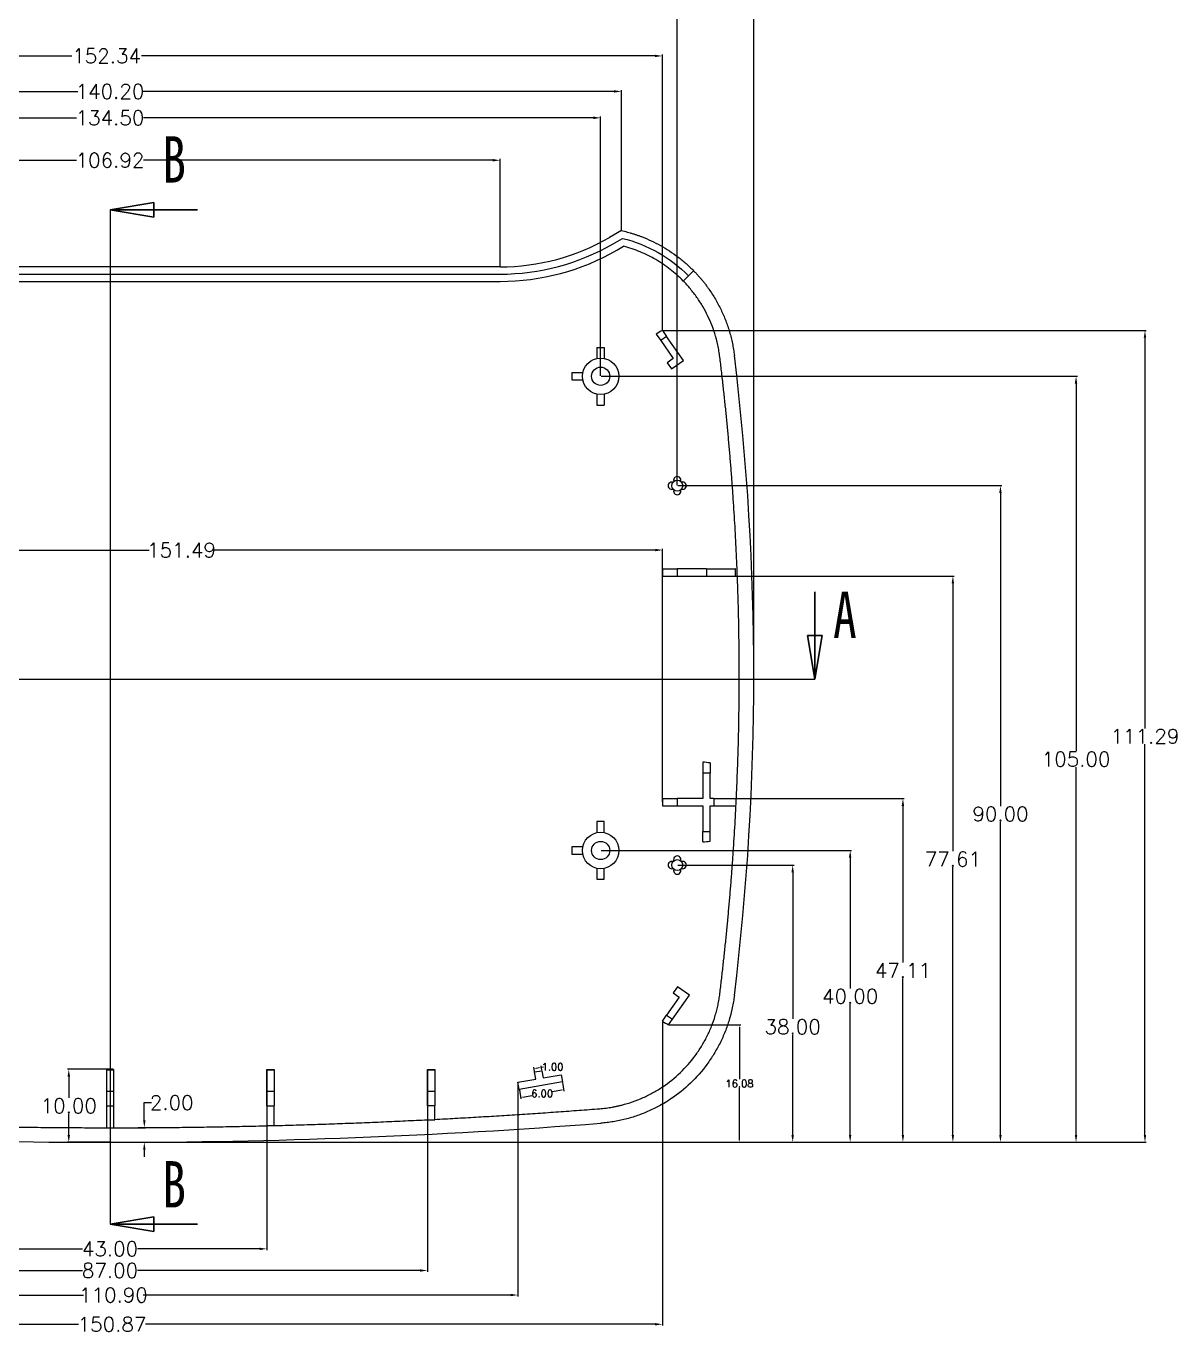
# Model space of a CAD drawing. Header units: inches. Extents: x 1813 to 4686, y 284 to 889.
# Drawn here: x 2170.4 to 2328.1, y 612.3 to 791.5 of the extents above; entities that cross this region are included whole.
import ezdxf

# ---------------------------------------------------------------- set-up
doc = ezdxf.new("R2010")
doc.units = ezdxf.units.IN
doc.header["$LTSCALE"] = 15
doc.linetypes.add('CENTERX2', pattern=[101.6, 63.5, -12.7, 12.7, -12.7])
doc.styles.add('SLDTEXTSTYLE0', font='TXT', dxfattribs={"width": 0.75})
doc.styles.get("Standard").update_dxf_attribs({"font": 'txt', "bigfont": 'gbcbig.shx'})
doc.dimstyles.new('1.5', dxfattribs={"dimtxt": 1, "dimasz": 0.3, "dimexe": 0.18, "dimexo": 0.0625, "dimgap": 0.09, "dimtad": 0, "dimtih": 1, "dimtoh": 1, "dimzin": 0, "dimdsep": 46, "dimtxsty": 'Standard', "dimcen": 0, "dimadec": 0, "dimazin": 2, "dimtfac": 1, "dimtofl": 0, "dimtmove": 0, "dimatfit": 3, "dimfxl": 1, "dimtolj": 1, "dimtzin": 0, "dimarcsym": 0})
doc.dimstyles.new('2.5', dxfattribs={"dimtxt": 2, "dimasz": 1, "dimexe": 0.18, "dimexo": 0.0625, "dimgap": 0.09, "dimtad": 0, "dimtih": 1, "dimtoh": 1, "dimzin": 0, "dimdsep": 46, "dimtxsty": 'Standard', "dimcen": 1, "dimadec": 0, "dimazin": 2, "dimtfac": 1, "dimtofl": 0, "dimtmove": 0, "dimatfit": 3, "dimfxl": 1, "dimtolj": 1, "dimtzin": 0, "dimarcsym": 0})

# ---------------------------------------------------------------- blocks, each defined once
blk = doc.blocks.new('_CLOSED')
at = {"color": 0, "linetype": 'ByBlock', "lineweight": -2}
for p, q in [((-1, 0.166667), (0, 0)), ((-1, 0.166667), (-1, -0.166667)), ((0, 0), (-1, -0.166667)), ((0, 0), (-1, 0))]:
    blk.add_line(p, q, dxfattribs=at)
blk = doc.blocks.new('*D194')
at = {"color": 0, "lineweight": -2}
for p, q in [((2114.65, 743.61), (2114.65, 779.15)), ((2115.65, 778.97), (2177.31, 778.97)), ((2248.15, 778.97), (2186.49, 778.97)), ((2249.15, 743.61), (2249.15, 779.15))]:
    blk.add_line(p, q, dxfattribs=at)
at = {"color": 0}
for points in [[(2115.65, 779.14), (2115.65, 778.8), (2114.65, 778.97)], [(2248.15, 779.14), (2248.15, 778.8), (2249.15, 778.97)]]:
    blk.add_solid(points, dxfattribs=at)
at = {"layer": 'Defpoints', "color": 0}
for p in [(2114.65, 778.97), (2114.65, 743.55), (2249.15, 743.55)]:
    blk.add_point(p, dxfattribs=at)
at = {"color": 0, "insert": (2181.9, 778.97), "char_height": 2, "attachment_point": 5}
blk.add_mtext('\\A1;134.50', dxfattribs=at)
blk = doc.blocks.new('*D195')
at = {"color": 0, "lineweight": -2}
for p, q in [((2104.15, 728.61), (2104.15, 801.54)), ((2105.15, 801.36), (2177.31, 801.36)), ((2258.65, 801.36), (2186.49, 801.36)), ((2259.65, 728.61), (2259.65, 801.54))]:
    blk.add_line(p, q, dxfattribs=at)
at = {"color": 0}
for points in [[(2105.15, 801.53), (2105.15, 801.2), (2104.15, 801.36)], [(2258.65, 801.53), (2258.65, 801.2), (2259.65, 801.36)]]:
    blk.add_solid(points, dxfattribs=at)
at = {"layer": 'Defpoints', "color": 0}
for p in [(2259.65, 801.36), (2104.15, 728.55), (2259.65, 728.55)]:
    blk.add_point(p, dxfattribs=at)
at = {"color": 0, "insert": (2181.9, 801.36), "char_height": 2, "attachment_point": 5}
blk.add_mtext('\\A1;155.50', dxfattribs=at)
blk = doc.blocks.new('*D196')
at = {"color": 0, "lineweight": -2}
for p, q in [((2105.27, 749.87), (2105.27, 787.63)), ((2106.27, 787.45), (2176.69, 787.45)), ((2256.61, 787.45), (2186.2, 787.45)), ((2257.61, 749.9), (2257.61, 787.63))]:
    blk.add_line(p, q, dxfattribs=at)
at = {"color": 0}
for points in [[(2106.27, 787.62), (2106.27, 787.29), (2105.27, 787.45)], [(2256.61, 787.62), (2256.61, 787.29), (2257.61, 787.45)]]:
    blk.add_solid(points, dxfattribs=at)
at = {"layer": 'Defpoints', "color": 0}
for p in [(2105.27, 787.45), (2105.27, 749.8), (2257.61, 749.84)]:
    blk.add_point(p, dxfattribs=at)
at = {"color": 0, "insert": (2181.44, 787.45), "char_height": 2, "attachment_point": 5}
blk.add_mtext('\\A1;152.34', dxfattribs=at)
blk = doc.blocks.new('*D197')
at = {"color": 0, "lineweight": -2}
for p, q in [((2111.81, 763.57), (2111.81, 782.77)), ((2112.81, 782.59), (2177.48, 782.59)), ((2251, 782.59), (2186.33, 782.59)), ((2252, 763.57), (2252, 782.77))]:
    blk.add_line(p, q, dxfattribs=at)
at = {"color": 0}
for points in [[(2112.81, 782.76), (2112.81, 782.42), (2111.81, 782.59)], [(2251, 782.76), (2251, 782.42), (2252, 782.59)]]:
    blk.add_solid(points, dxfattribs=at)
at = {"layer": 'Defpoints', "color": 0}
for p in [(2252, 782.59), (2111.81, 763.51), (2252, 763.51)]:
    blk.add_point(p, dxfattribs=at)
at = {"color": 0, "insert": (2181.9, 782.59), "char_height": 2, "attachment_point": 5}
blk.add_mtext('\\A1;140.20', dxfattribs=at)
blk = doc.blocks.new('*D199')
at = {"color": 0, "lineweight": -2}
for p, q in [((2128.44, 758.61), (2128.44, 773.33)), ((2129.44, 773.15), (2177.31, 773.15)), ((2234.37, 773.15), (2186.49, 773.15)), ((2235.37, 758.61), (2235.37, 773.33))]:
    blk.add_line(p, q, dxfattribs=at)
at = {"color": 0}
for points in [[(2129.44, 773.32), (2129.44, 772.99), (2128.44, 773.15)], [(2234.37, 773.32), (2234.37, 772.99), (2235.37, 773.15)]]:
    blk.add_solid(points, dxfattribs=at)
at = {"layer": 'Defpoints', "color": 0}
for p in [(2235.37, 773.15), (2128.44, 758.55), (2235.37, 758.55)]:
    blk.add_point(p, dxfattribs=at)
at = {"color": 0, "insert": (2181.9, 773.15), "char_height": 2, "attachment_point": 5}
blk.add_mtext('\\A1;106.92', dxfattribs=at)
blk = doc.blocks.new('*D201')
at = {"color": 0, "lineweight": -2}
for p, q in [((2106.16, 685.72), (2106.16, 719.9)), ((2107.16, 719.72), (2187.27, 719.72)), ((2256.65, 719.72), (2196.12, 719.72)), ((2257.65, 685.22), (2257.65, 719.9))]:
    blk.add_line(p, q, dxfattribs=at)
at = {"color": 0}
for points in [[(2107.16, 719.89), (2107.16, 719.56), (2106.16, 719.72)], [(2256.65, 719.89), (2256.65, 719.56), (2257.65, 719.72)]]:
    blk.add_solid(points, dxfattribs=at)
at = {"layer": 'Defpoints', "color": 0}
for p in [(2257.65, 719.72), (2106.16, 685.66), (2257.65, 685.16)]:
    blk.add_point(p, dxfattribs=at)
at = {"color": 0, "insert": (2191.7, 719.72), "char_height": 2, "attachment_point": 5}
blk.add_mtext('\\A1;151.49', dxfattribs=at)
blk = doc.blocks.new('*D202')
at = {"color": 0, "lineweight": -2}
for p, q in [((2093.65, 702.61), (2093.65, 808.73)), ((2094.65, 808.55), (2177.31, 808.55)), ((2269.15, 808.55), (2186.49, 808.55)), ((2270.15, 702.61), (2270.15, 808.73))]:
    blk.add_line(p, q, dxfattribs=at)
at = {"color": 0}
for points in [[(2094.65, 808.72), (2094.65, 808.39), (2093.65, 808.55)], [(2269.15, 808.72), (2269.15, 808.39), (2270.15, 808.55)]]:
    blk.add_solid(points, dxfattribs=at)
at = {"layer": 'Defpoints', "color": 0}
for p in [(2270.15, 808.55), (2093.65, 702.55), (2270.15, 702.55)]:
    blk.add_point(p, dxfattribs=at)
at = {"color": 0, "insert": (2181.9, 808.55), "char_height": 2, "attachment_point": 5}
blk.add_mtext('\\A1;176.50', dxfattribs=at)
blk = doc.blocks.new('*D204')
at = {"color": 0, "lineweight": -2}
for p, q in [((2186.6, 641.55), (2186.6, 643.98)), ((2186.6, 643.98), (2187.6, 643.98)), ((2181.97, 640.55), (2186.78, 640.55)), ((2181.97, 638.55), (2186.78, 638.55)), ((2186.6, 637.55), (2186.6, 636.55))]:
    blk.add_line(p, q, dxfattribs=at)
at = {"color": 0}
for points in [[(2186.44, 641.55), (2186.77, 641.55), (2186.6, 640.55)], [(2186.44, 637.55), (2186.77, 637.55), (2186.6, 638.55)]]:
    blk.add_solid(points, dxfattribs=at)
at = {"layer": 'Defpoints', "color": 0}
for p in [(2181.9, 640.55), (2181.9, 638.55), (2186.6, 638.55)]:
    blk.add_point(p, dxfattribs=at)
at = {"color": 0, "insert": (2190.36, 643.98), "char_height": 2, "attachment_point": 5}
blk.add_mtext('\\A1;2.00', dxfattribs=at)
blk = doc.blocks.new('*D205')
at = {"color": 0, "lineweight": -2}
for p, q in [((2182.34, 648.55), (2176.07, 648.55)), ((2176.25, 647.55), (2176.25, 644.64)), ((2176.25, 639.55), (2176.25, 642.46)), ((2181.9, 638.55), (2176.07, 638.55))]:
    blk.add_line(p, q, dxfattribs=at)
at = {"color": 0}
for points in [[(2176.08, 647.55), (2176.42, 647.55), (2176.25, 648.55)], [(2176.08, 639.55), (2176.42, 639.55), (2176.25, 638.55)]]:
    blk.add_solid(points, dxfattribs=at)
at = {"layer": 'Defpoints', "color": 0}
for p in [(2176.25, 648.55), (2182.4, 648.55), (2181.97, 638.55)]:
    blk.add_point(p, dxfattribs=at)
at = {"color": 0, "insert": (2176.25, 643.55), "char_height": 2, "attachment_point": 5}
blk.add_mtext('\\A1;10.00', dxfattribs=at)
blk = doc.blocks.new('*D206')
at = {"color": 0, "lineweight": -2}
for p, q in [((2249.22, 678.55), (2283.54, 678.55)), ((2283.36, 677.55), (2283.36, 659.64)), ((2283.36, 639.55), (2283.36, 657.46)), ((2182.03, 638.55), (2283.54, 638.55))]:
    blk.add_line(p, q, dxfattribs=at)
at = {"color": 0}
for points in [[(2283.19, 677.55), (2283.52, 677.55), (2283.36, 678.55)], [(2283.19, 639.55), (2283.52, 639.55), (2283.36, 638.55)]]:
    blk.add_solid(points, dxfattribs=at)
at = {"layer": 'Defpoints', "color": 0}
for p in [(2249.15, 678.55), (2283.36, 678.55), (2181.97, 638.55)]:
    blk.add_point(p, dxfattribs=at)
at = {"color": 0, "insert": (2283.36, 658.55), "char_height": 2, "attachment_point": 5}
blk.add_mtext('\\A1;40.00', dxfattribs=at)
blk = doc.blocks.new('*D207')
at = {"color": 0, "lineweight": -2}
for p, q in [((2259.72, 676.55), (2275.66, 676.55)), ((2275.48, 675.55), (2275.48, 655.47)), ((2275.48, 639.55), (2275.48, 653.29)), ((2182.09, 638.55), (2275.66, 638.55))]:
    blk.add_line(p, q, dxfattribs=at)
at = {"color": 0}
for points in [[(2275.31, 675.55), (2275.64, 675.55), (2275.48, 676.55)], [(2275.31, 639.55), (2275.64, 639.55), (2275.48, 638.55)]]:
    blk.add_solid(points, dxfattribs=at)
at = {"layer": 'Defpoints', "color": 0}
for p in [(2259.65, 676.55), (2182.03, 638.55), (2275.48, 638.55)]:
    blk.add_point(p, dxfattribs=at)
at = {"color": 0, "insert": (2275.48, 654.38), "char_height": 2, "attachment_point": 5}
blk.add_mtext('\\A1;38.00', dxfattribs=at)
blk = doc.blocks.new('*D208')
at = {"color": 0, "lineweight": -2}
for p, q in [((2266.22, 685.66), (2290.77, 685.66)), ((2290.59, 684.66), (2290.59, 663.19)), ((2290.59, 639.55), (2290.59, 661.01)), ((2181.97, 638.55), (2290.77, 638.55))]:
    blk.add_line(p, q, dxfattribs=at)
at = {"color": 0}
for points in [[(2290.42, 684.66), (2290.75, 684.66), (2290.59, 685.66)], [(2290.42, 639.55), (2290.75, 639.55), (2290.59, 638.55)]]:
    blk.add_solid(points, dxfattribs=at)
at = {"layer": 'Defpoints', "color": 0}
for p in [(2266.15, 685.66), (2290.59, 685.66), (2181.9, 638.55)]:
    blk.add_point(p, dxfattribs=at)
at = {"color": 0, "insert": (2290.59, 662.1), "char_height": 2, "attachment_point": 5}
blk.add_mtext('\\A1;47.11', dxfattribs=at)
blk = doc.blocks.new('*D209')
at = {"color": 0, "lineweight": -2}
for p, q in [((2265.72, 716.16), (2297.62, 716.16)), ((2297.44, 715.16), (2297.44, 678.44)), ((2297.44, 639.55), (2297.44, 676.26)), ((2181.97, 638.55), (2297.62, 638.55))]:
    blk.add_line(p, q, dxfattribs=at)
at = {"color": 0}
for points in [[(2297.27, 715.16), (2297.6, 715.16), (2297.44, 716.16)], [(2297.27, 639.55), (2297.6, 639.55), (2297.44, 638.55)]]:
    blk.add_solid(points, dxfattribs=at)
at = {"layer": 'Defpoints', "color": 0}
for p in [(2265.65, 716.16), (2181.9, 638.55), (2297.44, 638.55)]:
    blk.add_point(p, dxfattribs=at)
at = {"color": 0, "insert": (2297.44, 677.35), "char_height": 2, "attachment_point": 5}
blk.add_mtext('\\A1;77.61', dxfattribs=at)
blk = doc.blocks.new('*D210')
at = {"color": 0, "lineweight": -2}
for p, q in [((2259.72, 728.55), (2304.14, 728.55)), ((2303.96, 727.55), (2303.96, 684.64)), ((2303.96, 639.55), (2303.96, 682.46)), ((2182.15, 638.55), (2304.14, 638.55))]:
    blk.add_line(p, q, dxfattribs=at)
at = {"color": 0}
for points in [[(2303.79, 727.55), (2304.12, 727.55), (2303.96, 728.55)], [(2303.79, 639.55), (2304.12, 639.55), (2303.96, 638.55)]]:
    blk.add_solid(points, dxfattribs=at)
at = {"layer": 'Defpoints', "color": 0}
for p in [(2259.65, 728.55), (2303.96, 728.55), (2182.09, 638.55)]:
    blk.add_point(p, dxfattribs=at)
at = {"color": 0, "insert": (2303.96, 683.55), "char_height": 2, "attachment_point": 5}
blk.add_mtext('\\A1;90.00', dxfattribs=at)
blk = doc.blocks.new('*D211')
at = {"color": 0, "lineweight": -2}
for p, q in [((2249.22, 743.55), (2314.5, 743.55)), ((2314.32, 742.55), (2314.32, 692.14)), ((2314.32, 639.55), (2314.32, 689.96)), ((2181.97, 638.55), (2314.5, 638.55))]:
    blk.add_line(p, q, dxfattribs=at)
at = {"color": 0}
for points in [[(2314.15, 742.55), (2314.48, 742.55), (2314.32, 743.55)], [(2314.15, 639.55), (2314.48, 639.55), (2314.32, 638.55)]]:
    blk.add_solid(points, dxfattribs=at)
at = {"layer": 'Defpoints', "color": 0}
for p in [(2249.15, 743.55), (2314.32, 743.55), (2181.9, 638.55)]:
    blk.add_point(p, dxfattribs=at)
at = {"color": 0, "insert": (2314.32, 691.05), "char_height": 2, "attachment_point": 5}
blk.add_mtext('\\A1;105.00', dxfattribs=at)
blk = doc.blocks.new('*D212')
at = {"color": 0, "lineweight": -2}
for p, q in [((2257.68, 749.84), (2323.95, 749.84)), ((2323.77, 748.84), (2323.77, 695.28)), ((2323.77, 639.55), (2323.77, 693.1)), ((2181.97, 638.55), (2323.95, 638.55))]:
    blk.add_line(p, q, dxfattribs=at)
at = {"color": 0}
for points in [[(2323.6, 748.84), (2323.93, 748.84), (2323.77, 749.84)], [(2323.6, 639.55), (2323.93, 639.55), (2323.77, 638.55)]]:
    blk.add_solid(points, dxfattribs=at)
at = {"layer": 'Defpoints', "color": 0}
for p in [(2257.61, 749.84), (2323.77, 749.84), (2181.9, 638.55)]:
    blk.add_point(p, dxfattribs=at)
at = {"color": 0, "insert": (2323.77, 694.19), "char_height": 2, "attachment_point": 5}
blk.add_mtext('\\A1;111.29', dxfattribs=at)
blk = doc.blocks.new('*D224')
at = {"color": 0, "lineweight": -2}
for p, q in [((2160.4, 648.48), (2160.4, 623.76)), ((2203.4, 648.48), (2203.4, 623.76)), ((2161.4, 623.94), (2178.15, 623.94)), ((2202.4, 623.94), (2185.66, 623.94))]:
    blk.add_line(p, q, dxfattribs=at)
at = {"color": 0}
for points in [[(2161.4, 624.11), (2161.4, 623.77), (2160.4, 623.94)], [(2202.4, 624.11), (2202.4, 623.77), (2203.4, 623.94)]]:
    blk.add_solid(points, dxfattribs=at)
at = {"layer": 'Defpoints', "color": 0}
for p in [(2160.4, 648.55), (2203.4, 648.55), (2203.4, 623.94)]:
    blk.add_point(p, dxfattribs=at)
at = {"color": 0, "insert": (2181.9, 623.94), "char_height": 2, "attachment_point": 5}
blk.add_mtext('\\A1;43.00', dxfattribs=at)
blk = doc.blocks.new('*D225')
at = {"color": 0, "lineweight": -2}
for p, q in [((2138.4, 648.48), (2138.4, 620.8)), ((2225.4, 648.48), (2225.4, 620.8)), ((2139.4, 620.98), (2178.15, 620.98)), ((2224.4, 620.98), (2185.66, 620.98))]:
    blk.add_line(p, q, dxfattribs=at)
at = {"color": 0}
for points in [[(2139.4, 621.14), (2139.4, 620.81), (2138.4, 620.98)], [(2224.4, 621.14), (2224.4, 620.81), (2225.4, 620.98)]]:
    blk.add_solid(points, dxfattribs=at)
at = {"layer": 'Defpoints', "color": 0}
for p in [(2138.4, 648.55), (2225.4, 648.55), (2225.4, 620.98)]:
    blk.add_point(p, dxfattribs=at)
at = {"color": 0, "insert": (2181.9, 620.98), "char_height": 2, "attachment_point": 5}
blk.add_mtext('\\A1;87.00', dxfattribs=at)
blk = doc.blocks.new('*D226')
at = {"color": 0, "lineweight": -2}
for p, q in [((2126.92, 646.54), (2126.92, 617.43)), ((2237.82, 646.71), (2237.82, 617.43)), ((2127.92, 617.61), (2178.28, 617.61)), ((2236.82, 617.61), (2186.46, 617.61))]:
    blk.add_line(p, q, dxfattribs=at)
at = {"color": 0}
for points in [[(2127.92, 617.78), (2127.92, 617.45), (2126.92, 617.61)], [(2236.82, 617.78), (2236.82, 617.45), (2237.82, 617.61)]]:
    blk.add_solid(points, dxfattribs=at)
at = {"layer": 'Defpoints', "color": 0}
for p in [(2126.92, 646.6), (2237.82, 646.77), (2237.82, 617.61)]:
    blk.add_point(p, dxfattribs=at)
at = {"color": 0, "insert": (2182.37, 617.61), "char_height": 2, "attachment_point": 5}
blk.add_mtext('\\A1;110.90', dxfattribs=at)
blk = doc.blocks.new('*D227')
at = {"color": 0, "lineweight": -2}
for p, q in [((2106.75, 654.88), (2106.75, 613.42)), ((2257.62, 655.09), (2257.62, 613.42)), ((2107.75, 613.6), (2177.59, 613.6)), ((2256.62, 613.6), (2186.77, 613.6))]:
    blk.add_line(p, q, dxfattribs=at)
at = {"color": 0}
for points in [[(2107.75, 613.77), (2107.75, 613.44), (2106.75, 613.6)], [(2256.62, 613.77), (2256.62, 613.44), (2257.62, 613.6)]]:
    blk.add_solid(points, dxfattribs=at)
at = {"layer": 'Defpoints', "color": 0}
for p in [(2106.75, 654.94), (2257.62, 655.16), (2257.62, 613.6)]:
    blk.add_point(p, dxfattribs=at)
at = {"color": 0, "insert": (2182.18, 613.6), "char_height": 2, "attachment_point": 5}
blk.add_mtext('\\A1;150.87', dxfattribs=at)
blk = doc.blocks.new('*D232')
at = {"color": 0, "lineweight": -2}
for p, q in [((2238.01, 645.72), (2238.22, 644.52)), ((2243.8, 645.69), (2242.56, 645.47)), ((2243.91, 646.76), (2244.13, 645.57)), ((2238.48, 644.75), (2239.72, 644.97))]:
    blk.add_line(p, q, dxfattribs=at)
at = {"color": 0}
for points in [[(2243.79, 645.74), (2243.81, 645.64), (2244.09, 645.74)], [(2238.47, 644.8), (2238.49, 644.7), (2238.19, 644.7)]]:
    blk.add_solid(points, dxfattribs=at)
at = {"layer": 'Defpoints', "color": 0}
for p in [(2238, 645.78), (2243.9, 646.83), (2244.09, 645.74)]:
    blk.add_point(p, dxfattribs=at)
at = {"color": 0, "insert": (2241.14, 645.22), "char_height": 1, "attachment_point": 5}
blk.add_mtext('\\A1;6.00', dxfattribs=at)
blk = doc.blocks.new('*D233')
at = {"color": 0, "lineweight": -2}
for p, q in [((2241.08, 648.42), (2240.98, 649.01)), ((2241.01, 648.83), (2241.31, 648.88)), ((2240.1, 648.25), (2240, 648.83)), ((2240.32, 648.71), (2240.72, 648.78))]:
    blk.add_line(p, q, dxfattribs=at)
at = {"color": 0}
for points in [[(2240.31, 648.76), (2240.33, 648.66), (2240.03, 648.66)], [(2240.71, 648.83), (2240.73, 648.73), (2241.01, 648.83)]]:
    blk.add_solid(points, dxfattribs=at)
at = {"layer": 'Defpoints', "color": 0}
for p in [(2240.11, 648.19), (2241.01, 648.83), (2241.09, 648.36)]:
    blk.add_point(p, dxfattribs=at)
at = {"color": 0, "insert": (2242.56, 648.88), "char_height": 1, "attachment_point": 5}
blk.add_mtext('\\A1;1.00', dxfattribs=at)
blk = doc.blocks.new('*D234')
at = {"color": 0, "lineweight": -2}
for p, q in [((2258.53, 654.63), (2268.37, 654.63)), ((2268.19, 654.33), (2268.19, 647.18)), ((2268.19, 638.85), (2268.19, 646)), ((2263.06, 638.55), (2268.37, 638.55))]:
    blk.add_line(p, q, dxfattribs=at)
at = {"color": 0}
for points in [[(2268.14, 654.33), (2268.24, 654.33), (2268.19, 654.63)], [(2268.14, 638.85), (2268.24, 638.85), (2268.19, 638.55)]]:
    blk.add_solid(points, dxfattribs=at)
at = {"layer": 'Defpoints', "color": 0}
for p in [(2258.47, 654.63), (2263, 638.55), (2268.19, 638.55)]:
    blk.add_point(p, dxfattribs=at)
at = {"color": 0, "insert": (2268.19, 646.59), "char_height": 1, "attachment_point": 5}
blk.add_mtext('\\A1;16.08', dxfattribs=at)

msp = doc.modelspace()

# ---------------------------------------------------------------- linework, layer by layer
at = {"color": 1, "linetype": 'CENTERX2'}
for p, q in [((2181.904, 766.344), (2181.904, 627.337)), ((2085.509, 702.017), (2278.526, 702.017))]:
    msp.add_line(p, q, dxfattribs=at)
at = {"color": 7, "linetype": 'Continuous', "lineweight": 30}
for p, q in [((2193.904, 766.344), (2181.904, 766.344)), ((2278.526, 714.017), (2278.526, 702.017)), ((2193.904, 627.337), (2181.904, 627.337))]:
    msp.add_line(p, q, dxfattribs=at)
at = {"color": 7, "linetype": 'Continuous', "lineweight": 15}
for p, q in [((2252.002, 763.509), (2250.366, 762.565)), ((2250.866, 761.699), (2252.159, 762.445)), ((2251.366, 760.833), (2252.305, 761.375)), ((2235.366, 758.545), (2128.442, 758.545)), ((2128.442, 757.545), (2235.366, 757.545)), ((2128.442, 756.545), (2235.366, 756.545)), ((2261.19, 757.3), (2260.476, 756.6)), ((2261.19, 757.3), (2261.904, 758.001)), ((2256.763, 749.312), (2257.383, 748.427)), ((2257.614, 749.84), (2258.202, 749.001)), ((2248.654, 747.495), (2248.654, 745.995)), ((2248.654, 747.495), (2249.654, 747.495)), ((2249.654, 747.495), (2249.654, 745.995)), ((2258.202, 749.001), (2257.383, 748.427)), ((2257.383, 748.427), (2259.103, 745.97)), ((2260.496, 745.724), (2258.202, 749.001)), ((2259.103, 745.97), (2258.284, 745.396)), ((2258.858, 744.577), (2260.496, 745.724)), ((2245.205, 744.045), (2245.205, 743.045)), ((2245.205, 744.045), (2246.705, 744.045)), ((2258.284, 745.396), (2258.858, 744.577)), ((2245.205, 743.045), (2246.705, 743.045)), ((2248.654, 741.096), (2248.654, 739.596)), ((2249.654, 741.096), (2249.654, 739.596)), ((2248.654, 739.596), (2249.654, 739.596)), ((2257.637, 717.157), (2259.654, 717.157)), ((2259.654, 717.157), (2259.654, 716.157)), ((2263.654, 717.157), (2259.654, 717.157)), ((2263.654, 717.157), (2263.654, 716.157)), ((2263.654, 717.157), (2267.615, 717.157)), ((2267.654, 717.157), (2267.615, 717.157)), ((2257.633, 716.157), (2259.654, 716.157)), ((2259.654, 716.157), (2263.654, 716.157)), ((2263.654, 716.157), (2267.654, 716.157)), ((2263.154, 690.654), (2263.154, 689.157)), ((2264.154, 690.551), (2264.154, 689.157)), ((2263.154, 689.157), (2263.154, 685.657)), ((2264.154, 689.157), (2263.154, 689.157)), ((2264.154, 685.657), (2264.154, 689.157)), ((2257.647, 685.657), (2259.654, 685.657)), ((2259.654, 685.657), (2259.654, 684.657)), ((2263.154, 685.657), (2259.654, 685.657)), ((2264.654, 685.657), (2264.154, 685.657)), ((2264.654, 685.657), (2264.654, 684.657)), ((2264.654, 685.657), (2267.654, 685.657)), ((2257.652, 684.657), (2259.654, 684.657)), ((2259.654, 684.657), (2263.154, 684.657)), ((2263.154, 684.657), (2263.154, 681.157)), ((2264.154, 684.657), (2264.654, 684.657)), ((2264.154, 681.157), (2264.154, 684.657)), ((2264.654, 684.657), (2267.654, 684.657)), ((2248.654, 682.495), (2248.654, 680.995)), ((2249.654, 682.495), (2248.654, 682.495)), ((2249.654, 680.995), (2249.654, 682.495)), ((2263.154, 681.157), (2264.154, 681.157)), ((2263.154, 679.716), (2263.154, 681.157)), ((2264.154, 679.819), (2264.154, 681.157)), ((2245.205, 679.045), (2245.205, 678.045)), ((2246.705, 679.045), (2245.205, 679.045)), ((2245.205, 678.045), (2246.705, 678.045)), ((2248.654, 676.096), (2248.654, 674.596)), ((2249.654, 674.596), (2249.654, 676.096)), ((2248.654, 674.596), (2249.654, 674.596)), ((2259.677, 659.844), (2259.103, 659.025)), ((2261.315, 658.697), (2259.677, 659.844)), ((2259.922, 658.451), (2258.202, 655.994)), ((2259.021, 655.42), (2261.315, 658.697)), ((2259.103, 659.025), (2259.922, 658.451)), ((2257.616, 655.157), (2258.202, 655.994)), ((2258.202, 655.994), (2259.021, 655.42)), ((2258.468, 654.63), (2259.021, 655.42)), ((2181.404, 648.545), (2182.404, 648.545)), ((2181.404, 648.545), (2181.404, 648.475)), ((2181.404, 648.475), (2181.404, 645.545)), ((2181.404, 648.475), (2182.404, 648.475)), ((2182.404, 648.475), (2182.404, 648.545)), ((2182.404, 645.545), (2182.404, 648.475)), ((2203.404, 648.545), (2204.404, 648.545)), ((2203.404, 648.475), (2203.404, 648.545)), ((2203.404, 645.545), (2203.404, 648.475)), ((2203.404, 648.475), (2204.404, 648.475)), ((2204.404, 648.545), (2204.404, 648.475)), ((2204.404, 648.475), (2204.404, 645.545)), ((2225.404, 648.545), (2226.404, 648.545)), ((2225.404, 648.475), (2225.404, 648.545)), ((2225.404, 648.475), (2226.404, 648.475)), ((2225.404, 645.545), (2225.404, 648.475)), ((2226.404, 648.545), (2226.404, 648.475)), ((2226.404, 648.475), (2226.404, 645.545)), ((2237.822, 646.769), (2240.284, 647.203)), ((2240.11, 648.188), (2241.095, 648.362)), ((2240.284, 647.203), (2240.11, 648.188)), ((2241.095, 648.362), (2241.268, 647.377)), ((2241.268, 647.377), (2243.73, 647.811)), ((2243.73, 647.811), (2243.904, 646.826)), ((2181.404, 645.545), (2182.404, 645.545)), ((2181.404, 645.545), (2181.404, 643.545)), ((2182.404, 643.545), (2182.404, 645.545)), ((2203.404, 645.545), (2204.404, 645.545)), ((2203.404, 643.545), (2203.404, 645.545)), ((2204.404, 645.545), (2204.404, 643.545)), ((2225.404, 645.545), (2226.404, 645.545)), ((2225.404, 643.545), (2225.404, 645.545)), ((2226.404, 645.545), (2226.404, 643.545)), ((2237.995, 645.785), (2237.822, 646.769)), ((2243.904, 646.826), (2237.995, 645.785)), ((2181.404, 643.545), (2182.404, 643.545)), ((2181.404, 643.545), (2181.404, 640.546)), ((2182.404, 640.546), (2182.404, 643.545)), ((2203.404, 643.545), (2204.404, 643.545)), ((2203.404, 643.545), (2203.404, 640.838)), ((2204.404, 640.838), (2204.404, 643.545)), ((2226.404, 643.545), (2225.404, 643.545)), ((2225.404, 643.545), (2225.404, 641.64)), ((2226.404, 641.691), (2226.404, 643.545)), ((2226.404, 641.64), (2226.404, 641.691)), ((2181.404, 640.545), (2182.404, 640.545)), ((2203.404, 640.838), (2204.404, 640.838)), ((2203.404, 640.813), (2203.404, 640.838)), ((2225.404, 641.64), (2226.404, 641.64))]:
    msp.add_line(p, q, dxfattribs=at)
for centre, radius in [((2249.154, 743.545), 2.5), ((2249.154, 743.545), 1.25), ((2259.654, 728.545), 0.75), ((2249.154, 678.545), 2.5), ((2249.154, 678.545), 1.25), ((2259.654, 676.545), 0.75)]:
    msp.add_circle(centre, radius, dxfattribs=at)
for centre, radius, start, end in [((2235.366, 788.545), 30, 270, 300), ((2235.366, 788.545), 31, 270, 300), ((2235.366, 788.545), 32, 270, 300), ((2259.654, 729.295), 0.5, 340.52878, 199.47122), ((2258.904, 728.545), 0.5, 70.52878, 289.47122), ((2259.654, 727.795), 0.5, 160.52878, 19.47122), ((2260.404, 728.545), 0.5, 250.52878, 109.47122), ((2259.654, 677.295), 0.5, 340.52878, 199.47122), ((2258.904, 676.545), 0.5, 70.52878, 289.47122), ((2259.654, 675.795), 0.5, 160.52878, 19.47122), ((2260.404, 676.545), 0.5, 250.52878, 109.47122)]:
    msp.add_arc(centre, radius, start, end, dxfattribs=at)
for points, knots in [([(2252.002, 763.509), (2252.136, 763.479), (2252.404, 763.417), (2252.802, 763.314), (2253.199, 763.204), (2253.592, 763.085), (2253.983, 762.959), (2254.372, 762.824), (2255.079, 762.562), (2256.091, 762.134), (2257.371, 761.48), (2258.598, 760.737), (2259.571, 760.048), (2260.32, 759.456), (2260.865, 758.991), (2261.396, 758.508), (2261.734, 758.17), (2261.904, 758.001)], [0, 0, 0, 0, 0.0358998, 0.0717434, 0.107546, 0.1433226, 0.1790885, 0.2148588, 0.2506487, 0.3761243, 0.5015138, 0.6258427, 0.7502809, 0.8126659, 0.8750271, 0.937445, 1, 1, 1, 1]), ([(2260.477, 756.6), (2260.196, 756.886), (2259.905, 757.163), (2259.309, 757.695), (2259.004, 757.949), (2258.065, 758.681), (2257.409, 759.125), (2256.38, 759.728), (2256.03, 759.917), (2255.314, 760.275), (2254.948, 760.443), (2253.839, 760.907), (2253.081, 761.166), (2252.305, 761.375)], [0, 0, 0, 0, 0.125, 0.125, 0.25, 0.25, 0.5, 0.5, 0.625, 0.625, 0.75, 0.75, 1, 1, 1, 1]), ([(2265.496, 746.171), (2265.478, 746.31), (2265.442, 746.589), (2265.376, 747.004), (2265.301, 747.418), (2265.216, 747.83), (2265.122, 748.24), (2265.018, 748.648), (2264.809, 749.391), (2264.45, 750.455), (2263.865, 751.809), (2263.172, 753.111), (2262.507, 754.145), (2261.926, 754.937), (2261.467, 755.511), (2260.986, 756.068), (2260.646, 756.422), (2260.476, 756.6)], [0, 0, 0, 0, 0.0357685, 0.0714916, 0.1071886, 0.1428793, 0.1785832, 0.2143198, 0.2501087, 0.3750309, 0.4999692, 0.6251097, 0.7501997, 0.8126706, 0.8750577, 0.9374658, 1, 1, 1, 1]), ([(2261.904, 758.001), (2262.013, 757.889), (2262.229, 757.665), (2262.545, 757.319), (2262.852, 756.967), (2263.151, 756.608), (2263.442, 756.241), (2263.724, 755.868), (2264.225, 755.171), (2264.901, 754.12), (2265.671, 752.674), (2266.32, 751.17), (2266.756, 749.878), (2267.042, 748.826), (2267.222, 748.028), (2267.373, 747.224), (2267.445, 746.683), (2267.481, 746.413)], [0, 0, 0, 0, 0.0357415, 0.0714483, 0.1071399, 0.1428359, 0.178556, 0.2143197, 0.2501466, 0.3752106, 0.5004139, 0.6252041, 0.7500753, 0.8126009, 0.875027, 0.9374585, 1, 1, 1, 1]), ([(2265.496, 658.92), (2265.572, 659.552), (2265.724, 660.816), (2265.94, 662.713), (2266.146, 664.61), (2266.342, 666.507), (2266.528, 668.403), (2266.704, 670.3), (2266.869, 672.197), (2267.025, 674.094), (2267.171, 675.99), (2267.306, 677.887), (2267.432, 679.784), (2267.548, 681.681), (2267.653, 683.578), (2267.749, 685.474), (2267.834, 687.371), (2267.909, 689.268), (2267.975, 691.165), (2268.03, 693.062), (2268.075, 694.958), (2268.11, 696.855), (2268.136, 698.752), (2268.151, 700.649), (2268.156, 702.545), (2268.151, 704.442), (2268.136, 706.339), (2268.11, 708.236), (2268.075, 710.133), (2268.03, 712.029), (2267.975, 713.926), (2267.909, 715.823), (2267.834, 717.72), (2267.749, 719.616), (2267.653, 721.513), (2267.548, 723.41), (2267.432, 725.307), (2267.306, 727.204), (2267.171, 729.1), (2267.025, 730.997), (2266.869, 732.894), (2266.704, 734.791), (2266.528, 736.687), (2266.342, 738.584), (2266.146, 740.481), (2265.94, 742.378), (2265.724, 744.275), (2265.572, 745.539), (2265.496, 746.171)], [0, 0, 0, 0, 0.0218391, 0.043665, 0.0654781, 0.0872791, 0.1090687, 0.1308473, 0.1526156, 0.1743742, 0.1961237, 0.2178647, 0.2395978, 0.2613236, 0.2830428, 0.3047558, 0.3264634, 0.3481661, 0.3698646, 0.3915594, 0.4132512, 0.4349405, 0.456628, 0.4783143, 0.5, 0.5216857, 0.543372, 0.5650595, 0.5867488, 0.6084406, 0.6301354, 0.6518339, 0.6735366, 0.6952442, 0.7169572, 0.7386764, 0.7604022, 0.7821353, 0.8038763, 0.8256258, 0.8473844, 0.8691527, 0.8909313, 0.9127209, 0.9345219, 0.956335, 0.9781609, 1, 1, 1, 1]), ([(2249.022, 643.151), (2249.168, 643.164), (2249.462, 643.189), (2249.9, 643.239), (2250.336, 643.3), (2250.771, 643.372), (2251.204, 643.454), (2251.636, 643.547), (2252.422, 643.737), (2253.551, 644.076), (2254.987, 644.646), (2256.37, 645.337), (2258.126, 646.412), (2260.139, 648.033), (2261.845, 649.974), (2262.996, 651.682), (2263.745, 653.034), (2264.377, 654.442), (2264.799, 655.656), (2265.075, 656.646), (2265.249, 657.397), (2265.393, 658.155), (2265.462, 658.665), (2265.496, 658.92)], [0, 0, 0, 0, 0.017891, 0.0357569, 0.0536085, 0.0714565, 0.0893117, 0.1071849, 0.1250867, 0.1876189, 0.250196, 0.3126708, 0.3751908, 0.5002386, 0.6250678, 0.6876525, 0.7502833, 0.812636, 0.8750347, 0.9062964, 0.9375062, 0.9687215, 1, 1, 1, 1]), ([(2267.481, 658.678), (2267.463, 658.536), (2267.427, 658.253), (2267.361, 657.829), (2267.287, 657.407), (2267.203, 656.987), (2267.111, 656.569), (2267.009, 656.153), (2266.899, 655.739), (2266.66, 654.917), (2266.238, 653.703), (2265.536, 652.138), (2264.703, 650.636), (2263.425, 648.738), (2261.529, 646.581), (2259.293, 644.781), (2257.341, 643.586), (2255.805, 642.818), (2254.209, 642.185), (2252.838, 641.773), (2251.723, 641.515), (2250.88, 641.358), (2250.031, 641.234), (2249.462, 641.183), (2249.177, 641.157)], [0, 0, 0, 0, 0.0156489, 0.0312756, 0.0468873, 0.0624911, 0.0780943, 0.093704, 0.1093275, 0.1249719, 0.1873581, 0.2497227, 0.3123413, 0.3749381, 0.4997671, 0.6248151, 0.687323, 0.74981, 0.812375, 0.8749195, 0.9062222, 0.9374648, 0.9687048, 1, 1, 1, 1]), ([(2226.404, 641.691), (2227.346, 641.74), (2229.232, 641.839), (2232.059, 641.999), (2234.886, 642.168), (2237.713, 642.346), (2240.54, 642.533), (2243.368, 642.729), (2246.195, 642.935), (2248.079, 643.079), (2249.022, 643.151)], [0, 0, 0, 0, 0.1249126, 0.2498476, 0.3748061, 0.4997897, 0.6247995, 0.749837, 0.8749033, 1, 1, 1, 1]), ([(2160.404, 640.813), (2161.404, 640.789), (2163.404, 640.741), (2166.404, 640.683), (2169.404, 640.634), (2172.404, 640.596), (2175.404, 640.568), (2178.404, 640.55), (2180.404, 640.547), (2181.404, 640.546)], [0, 0, 0, 0, 0.1428804, 0.2857501, 0.428611, 0.5714647, 0.714313, 0.8571575, 1, 1, 1, 1]), ([(2182.404, 640.546), (2183.404, 640.547), (2185.404, 640.55), (2188.404, 640.568), (2191.404, 640.596), (2194.404, 640.634), (2197.404, 640.683), (2200.404, 640.741), (2202.404, 640.789), (2203.404, 640.813)], [0, 0, 0, 0, 0.1428425, 0.285687, 0.4285353, 0.571389, 0.7142499, 0.8571196, 1, 1, 1, 1]), ([(2204.404, 640.838), (2205.404, 640.865), (2207.404, 640.919), (2210.404, 641.014), (2213.404, 641.118), (2216.404, 641.232), (2219.404, 641.357), (2222.404, 641.492), (2224.404, 641.591), (2225.404, 641.64)], [0, 0, 0, 0, 0.1428047, 0.2856241, 0.4284597, 0.5713134, 0.7141869, 0.8570819, 1, 1, 1, 1])]:
    msp.add_open_spline(points, degree=3, knots=knots, dxfattribs=at)
for points in [[(2252.159, 762.445), (2253.857, 762.028), (2257.155, 760.717), (2259.965, 758.549), (2261.19, 757.3)], [(2257.614, 749.84), (2257.331, 749.664), (2257.047, 749.488), (2256.763, 749.312)], [(2267.481, 658.678), (2271.045, 687.923), (2271.045, 717.168), (2267.481, 746.413)], [(2257.637, 717.157), (2257.636, 716.824), (2257.634, 716.491), (2257.633, 716.157)], [(2267.654, 716.157), (2267.654, 716.491), (2267.654, 716.824), (2267.654, 717.157)], [(2264.154, 690.551), (2263.821, 690.585), (2263.488, 690.62), (2263.154, 690.654)], [(2257.647, 685.657), (2257.649, 685.324), (2257.651, 684.991), (2257.652, 684.657)], [(2263.154, 679.716), (2263.488, 679.75), (2263.821, 679.784), (2264.154, 679.819)], [(2257.616, 655.157), (2257.9, 654.981), (2258.184, 654.806), (2258.468, 654.63)], [(2114.631, 641.157), (2159.48, 637.675), (2204.328, 637.675), (2249.177, 641.157)]]:
    msp.add_open_spline(points, degree=3, dxfattribs=at)

# ---------------------------------------------------------------- block references
at = {"color": 7, "linetype": 'Continuous', "lineweight": 30, "xscale": 6, "yscale": 6}
for p, rotation in [((2181.904, 766.344), 180), ((2278.526, 702.017), 270), ((2181.904, 627.337), 180)]:
    msp.add_blockref('_CLOSED', p, dxfattribs=dict(at, rotation=rotation))

# ---------------------------------------------------------------- texts
at = {"color": 7, "linetype": 'Continuous', "char_height": 6.35, "attachment_point": 1, "style": 'SLDTEXTSTYLE0'}
for s, insert in [('B', (2189.072, 776.446)), ('A', (2281.013, 714.017)), ('B', (2189.072, 635.964))]:
    msp.add_mtext(s, dxfattribs=dict(at, insert=insert))

# ---------------------------------------------------------------- dimensions: what is measured, and where the dimension line sits
for base, p1, p2, picture, middle in [((2270.154, 808.555), (2093.654, 702.545), (2270.154, 702.545), '*D202', (2181.904, 808.555)), ((2257.65, 719.724), (2106.161, 685.657), (2257.65, 685.157), '*D201', (2191.695, 719.724)), ((2225.404, 620.977), (2138.404, 648.545), (2225.404, 648.545), '*D225', (2181.904, 620.977)), ((2203.404, 623.941), (2160.404, 648.545), (2203.404, 648.545), '*D224', (2181.904, 623.941)), ((2237.822, 617.613), (2126.923, 646.604), (2237.822, 646.769), '*D226', (2182.372, 617.613))]:
    dim = msp.add_linear_dim(base=base, p1=p1, p2=p2, dimstyle='2.5')
    dim.commit()
    dim.dimension.update_dxf_attribs({"geometry": picture, "text_midpoint": middle, "dimtype": 160})
for base, p1, p2, picture, middle in [((2259.654, 801.363), (2104.154, 728.545), (2259.654, 728.545), '*D195', (2181.904, 801.363)), ((2105.2692, 787.453), (2257.6141, 749.8398), (2105.2692, 749.8048), '*D196', (2181.4417, 787.453)), ((2252.002, 782.591), (2111.806, 763.509), (2252.002, 763.509), '*D197', (2181.904, 782.591)), ((2114.654, 778.969), (2249.154, 743.545), (2114.654, 743.545), '*D194', (2181.904, 778.969)), ((2235.366, 773.152), (2128.442, 758.545), (2235.366, 758.545), '*D199', (2181.904, 773.152)), ((2257.616, 613.605), (2106.745, 654.938), (2257.616, 655.157), '*D227', (2182.181, 613.605))]:
    dim = msp.add_linear_dim(base=base, p1=p1, p2=p2, dimstyle='2.5')
    dim.commit()
    dim.dimension.update_dxf_attribs({"geometry": picture, "text_midpoint": middle})
for base, p1, p2, dimstyle, picture, middle in [((2323.7651, 749.8398), (2181.9037, 638.5454), (2257.6141, 749.8398), '2.5', '*D212', (2323.7651, 694.1926)), ((2314.318, 743.545), (2181.904, 638.545), (2249.154, 743.545), '2.5', '*D211', (2314.318, 691.045)), ((2303.958, 728.545), (2182.092, 638.545), (2259.654, 728.545), '2.5', '*D210', (2303.958, 683.545)), ((2297.438, 638.545), (2265.654, 716.157), (2181.904, 638.545), '2.5', '*D209', (2297.438, 677.351)), ((2290.587, 685.657), (2181.904, 638.545), (2266.154, 685.657), '2.5', '*D208', (2290.587, 662.101)), ((2268.1858, 638.5454), (2258.4679, 654.6303), (2263.002, 638.5454), '1.5', '*D234', (2268.1858, 646.5879)), ((2176.25, 648.545), (2181.967, 638.545), (2182.404, 648.545), '2.5', '*D205', (2176.25, 643.545))]:
    dim = msp.add_linear_dim(base=base, p1=p1, p2=p2, angle=90, dimstyle=dimstyle)
    dim.commit()
    dim.dimension.update_dxf_attribs({"geometry": picture, "text_midpoint": middle})
for base, p1, p2, picture, middle in [((2283.358, 678.545), (2181.967, 638.545), (2249.154, 678.545), '*D206', (2283.358, 658.545)), ((2275.477, 638.545), (2259.654, 676.545), (2182.029, 638.545), '*D207', (2275.477, 654.376)), ((2186.602, 638.545), (2181.904, 640.545), (2181.904, 638.545), '*D204', (2190.358, 643.978))]:
    dim = msp.add_linear_dim(base=base, p1=p1, p2=p2, angle=90, dimstyle='2.5')
    dim.commit()
    dim.dimension.update_dxf_attribs({"geometry": picture, "text_midpoint": middle, "dimtype": 160})
for p1, p2, distance, picture, middle in [((2240.11, 648.188), (2241.095, 648.362), 0.477, '*D233', (2242.564, 648.883)), ((2237.995, 645.785), (2243.904, 646.826), -1.1, '*D232', (2241.141, 645.222))]:
    dim = msp.add_aligned_dim(p1=p1, p2=p2, distance=distance, dimstyle='1.5')
    dim.commit()
    dim.dimension.update_dxf_attribs({"geometry": picture, "text_midpoint": middle})

doc.saveas('drawing.dxf')
